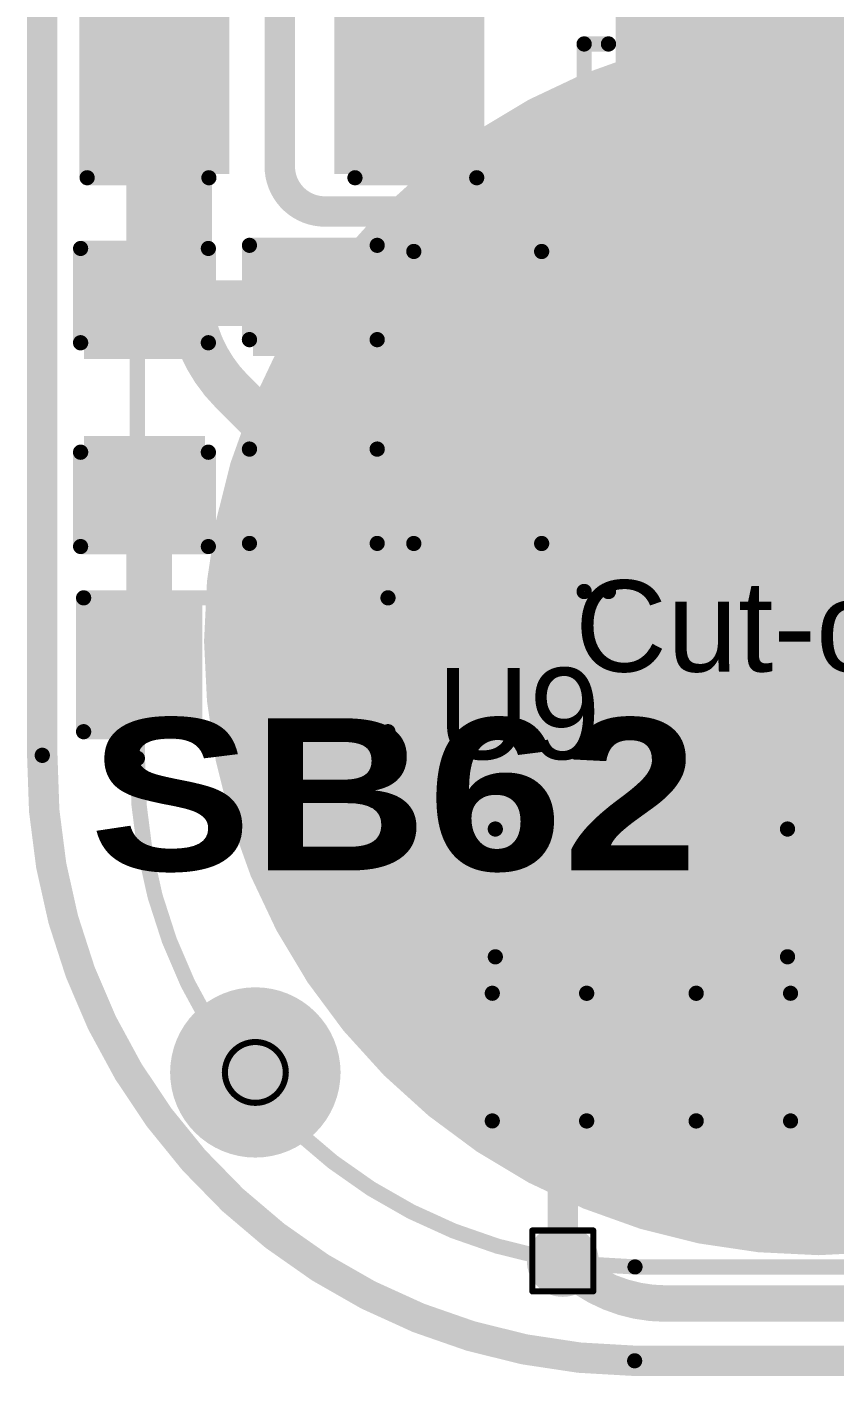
# Model space of a CAD drawing. Header units: inches. Extents: x 3 to 457, y -41 to 239.
# Drawn here: x 54.06 to 60.8, y -2.87 to 8.4 of the extents above; entities that cross this region are included whole.
import ezdxf

# ---------------------------------------------------------------- set-up
doc = ezdxf.new("R2010")
doc.units = ezdxf.units.IN
for name, color, linetype in [('Board Outline', 216, 'Continuous'), ('Bottom Layer', 5, 'Continuous'), ('Bottom Overlay', 54, 'Continuous'), ('Bottom Paste', 16, 'Continuous'), ('Bottom Solder', 6, 'Continuous'), ('Drill Drawing', 1, 'Continuous'), ('Fabrication', 76, 'Continuous'), ('Pad Holes', 156, 'Continuous'), ('Top Layer', 1, 'Continuous'), ('Top Overlay', 2, 'Continuous'), ('Top Paste', 8, 'Continuous'), ('Top Solder', 216, 'Continuous'), ('Via Holes', 16, 'Continuous')]:
    doc.layers.add(name, color=color, linetype=linetype)
doc.styles.add('Arial', font='', dxfattribs={"height": 0.2})
doc.styles.add('Arial Black_Bold', font='', dxfattribs={"height": 0.2})
doc.styles.get('Arial').set_extended_font_data('Arial')
doc.styles.get('Arial Black_Bold').set_extended_font_data('Arial Black', bold=True)

# ---------------------------------------------------------------- blocks, each defined once
blk = doc.blocks.new('SEMG_PAD_B_78')
at = {"layer": 'Bottom Layer'}
h = blk.add_hatch(color=5, dxfattribs=at)
edge = h.paths.add_edge_path()
edge.add_arc((0, 9.987), 5, 0, 360)
at = {"layer": 'Bottom Paste'}
h = blk.add_hatch(color=16, dxfattribs=at)
edge = h.paths.add_edge_path()
edge.add_arc((0, 9.987), 5, 0, 360)
at = {"layer": 'Bottom Solder'}
h = blk.add_hatch(color=6, dxfattribs=at)
edge = h.paths.add_edge_path()
edge.add_arc((0, 9.987), 5.102, 0, 360)
at = {"layer": 'Bottom Overlay', "const_width": 0.127}
for points in [[(1.531, 15.213), (-1.531, 15.213)], [(5.683, 10.966), (5.683, -10.966)]]:
    blk.add_lwpolyline(points, dxfattribs=at)
at = {"layer": 'Bottom Overlay', "const_width": 0.0635}
for points in [[(1.499, 15.213, 1), (1.562, 15.213, 1)], [(1.499, 15.213, 1), (1.562, 15.213, 1)], [(5.652, 10.966, 1), (5.715, 10.966, 1)], [(5.652, 10.966, 1), (5.715, 10.966, 1)]]:
    blk.add_lwpolyline(points, format="xyb", close=True, dxfattribs=at)
at = {"layer": 'Bottom Overlay', "const_width": 0.127}
blk.add_lwpolyline([(1.531, 15.213, -0.414214), (5.683, 10.966)], format="xyb", dxfattribs=at)
blk = doc.blocks.new('TSSOP_14_107')
at = {"layer": 'Top Layer'}
for points in [[(-3.65, 2.175), (-2.15, 2.175), (-2.15, 1.725), (-3.65, 1.725)], [(2.15, 2.175), (3.65, 2.175), (3.65, 1.725), (2.15, 1.725)], [(-3.65, 1.525), (-2.15, 1.525), (-2.15, 1.075), (-3.65, 1.075)], [(2.15, 1.525), (3.65, 1.525), (3.65, 1.075), (2.15, 1.075)], [(-3.65, 0.875), (-2.15, 0.875), (-2.15, 0.425), (-3.65, 0.425)], [(2.15, 0.875), (3.65, 0.875), (3.65, 0.425), (2.15, 0.425)], [(-3.65, 0.225), (-2.15, 0.225), (-2.15, -0.225), (-3.65, -0.225)], [(2.15, 0.225), (3.65, 0.225), (3.65, -0.225), (2.15, -0.225)], [(-3.65, -0.425), (-2.15, -0.425), (-2.15, -0.875), (-3.65, -0.875)], [(2.15, -0.425), (3.65, -0.425), (3.65, -0.875), (2.15, -0.875)], [(-3.65, -1.075), (-2.15, -1.075), (-2.15, -1.525), (-3.65, -1.525)], [(2.15, -1.075), (3.65, -1.075), (3.65, -1.525), (2.15, -1.525)], [(-3.65, -1.725), (-2.15, -1.725), (-2.15, -2.175), (-3.65, -2.175)], [(2.15, -1.725), (3.65, -1.725), (3.65, -2.175), (2.15, -2.175)]]:
    blk.add_hatch(color=1, dxfattribs=at).paths.add_polyline_path(points)
at = {"layer": 'Top Overlay'}
blk.add_hatch(color=2, dxfattribs=at).paths.add_polyline_path([(-2.005, 1.727), (-1.726, 1.727), (-1.726, 2.184), (-2.005, 2.184)])
at = {"layer": 'Top Paste'}
for points in [[(-3.65, 2.175), (-2.15, 2.175), (-2.15, 1.725), (-3.65, 1.725)], [(2.15, 2.175), (3.65, 2.175), (3.65, 1.725), (2.15, 1.725)], [(-3.65, 1.525), (-2.15, 1.525), (-2.15, 1.075), (-3.65, 1.075)], [(2.15, 1.525), (3.65, 1.525), (3.65, 1.075), (2.15, 1.075)], [(-3.65, 0.875), (-2.15, 0.875), (-2.15, 0.425), (-3.65, 0.425)], [(2.15, 0.875), (3.65, 0.875), (3.65, 0.425), (2.15, 0.425)], [(-3.65, 0.225), (-2.15, 0.225), (-2.15, -0.225), (-3.65, -0.225)], [(2.15, 0.225), (3.65, 0.225), (3.65, -0.225), (2.15, -0.225)], [(-3.65, -0.425), (-2.15, -0.425), (-2.15, -0.875), (-3.65, -0.875)], [(2.15, -0.425), (3.65, -0.425), (3.65, -0.875), (2.15, -0.875)], [(-3.65, -1.075), (-2.15, -1.075), (-2.15, -1.525), (-3.65, -1.525)], [(2.15, -1.075), (3.65, -1.075), (3.65, -1.525), (2.15, -1.525)], [(-3.65, -1.725), (-2.15, -1.725), (-2.15, -2.175), (-3.65, -2.175)], [(2.15, -1.725), (3.65, -1.725), (3.65, -2.175), (2.15, -2.175)]]:
    blk.add_hatch(color=8, dxfattribs=at).paths.add_polyline_path(points)
at = {"layer": 'Top Solder'}
for points in [[(-3.752, 2.277), (-2.048, 2.277), (-2.048, 1.623), (-3.752, 1.623)], [(2.048, 2.277), (3.752, 2.277), (3.752, 1.623), (2.048, 1.623)], [(-3.752, 1.627), (-2.048, 1.627), (-2.048, 0.973), (-3.752, 0.973)], [(2.048, 1.627), (3.752, 1.627), (3.752, 0.973), (2.048, 0.973)], [(-3.752, 0.977), (-2.048, 0.977), (-2.048, 0.323), (-3.752, 0.323)], [(2.048, 0.977), (3.752, 0.977), (3.752, 0.323), (2.048, 0.323)], [(-3.752, 0.327), (-2.048, 0.327), (-2.048, -0.327), (-3.752, -0.327)], [(2.048, 0.327), (3.752, 0.327), (3.752, -0.327), (2.048, -0.327)], [(-3.752, -0.323), (-2.048, -0.323), (-2.048, -0.977), (-3.752, -0.977)], [(2.048, -0.323), (3.752, -0.323), (3.752, -0.977), (2.048, -0.977)], [(-3.752, -0.973), (-2.048, -0.973), (-2.048, -1.627), (-3.752, -1.627)], [(2.048, -0.973), (3.752, -0.973), (3.752, -1.627), (2.048, -1.627)], [(-3.752, -1.623), (-2.048, -1.623), (-2.048, -2.277), (-3.752, -2.277)], [(2.048, -1.623), (3.752, -1.623), (3.752, -2.277), (2.048, -2.277)]]:
    blk.add_hatch(color=216, dxfattribs=at).paths.add_polyline_path(points)
at = {"layer": 'Top Overlay'}
for points, const_width in [([(-2.284, 2.337), (-2.284, 2.54)], 0.127), ([(2.288, 2.54), (-2.284, 2.54)], 0.127), ([(2.288, 2.337), (2.288, 2.54)], 0.127), ([(-4.011, 1.829), (-4.011, 2.083)], 0.2), ([(-3.884, 1.956), (-4.011, 2.083)], 0.2), ([(-4.011, 1.829), (-3.884, 1.956)], 0.2), ([(-2.284, -2.54), (-2.284, -2.337)], 0.127), ([(2.288, -2.54), (2.288, -2.337)], 0.127), ([(2.288, -2.54), (-2.284, -2.54)], 0.127)]:
    blk.add_lwpolyline(points, dxfattribs=dict(at, const_width=const_width))
for points, const_width in [([(-2.316, 2.54, 1), (-2.252, 2.54, 1)], 0.0635), ([(-2.316, 2.54, 1), (-2.252, 2.54, 1)], 0.0635), ([(2.256, 2.54, 1), (2.32, 2.54, 1)], 0.0635), ([(2.256, 2.54, 1), (2.32, 2.54, 1)], 0.0635), ([(-2.316, 2.337, 1), (-2.252, 2.337, 1)], 0.0635), ([(2.256, 2.337, 1), (2.32, 2.337, 1)], 0.0635), ([(-4.061, 2.083, 1), (-3.961, 2.083, 1)], 0.1), ([(-4.061, 2.083, 1), (-3.961, 2.083, 1)], 0.1), ([(-3.934, 1.956, 1), (-3.834, 1.956, 1)], 0.1), ([(-3.934, 1.956, 1), (-3.834, 1.956, 1)], 0.1), ([(-4.061, 1.829, 1), (-3.961, 1.829, 1)], 0.1), ([(-4.061, 1.829, 1), (-3.961, 1.829, 1)], 0.1), ([(-2.316, -2.337, 1), (-2.252, -2.337, 1)], 0.0635), ([(2.256, -2.337, 1), (2.32, -2.337, 1)], 0.0635), ([(-2.316, -2.54, 1), (-2.252, -2.54, 1)], 0.0635), ([(-2.316, -2.54, 1), (-2.252, -2.54, 1)], 0.0635), ([(2.256, -2.54, 1), (2.32, -2.54, 1)], 0.0635), ([(2.256, -2.54, 1), (2.32, -2.54, 1)], 0.0635)]:
    blk.add_lwpolyline(points, format="xyb", close=True, dxfattribs=dict(at, const_width=const_width))
blk = doc.blocks.new('S______B______123')
at = {"layer": 'Top Layer'}
for points in [[(-1.143, -0.4445), (-1.143, 0.4445), (-0.381, 0.4445), (-0.381, -0.4445)], [(0.381, -0.4445), (0.381, 0.4445), (1.143, 0.4445), (1.143, -0.4445)]]:
    blk.add_hatch(color=1, dxfattribs=at).paths.add_polyline_path(points)
at = {"layer": 'Top Paste'}
for points in [[(-1.143, -0.4445), (-1.143, 0.4445), (-0.381, 0.4445), (-0.381, -0.4445)], [(0.381, -0.4445), (0.381, 0.4445), (1.143, 0.4445), (1.143, -0.4445)]]:
    blk.add_hatch(color=8, dxfattribs=at).paths.add_polyline_path(points)
at = {"layer": 'Top Solder'}
for points in [[(-1.2446, -0.5461), (-1.2446, 0.5461), (-0.2794, 0.5461), (-0.2794, -0.5461)], [(0.2794, -0.5461), (0.2794, 0.5461), (1.2446, 0.5461), (1.2446, -0.5461)]]:
    blk.add_hatch(color=216, dxfattribs=at).paths.add_polyline_path(points)
at = {"layer": 'Top Overlay', "const_width": 0.127}
for points in [[(-1.27, -0.5588), (-1.27, 0.5588)], [(-1.27, 0.5588), (1.27, 0.5588)], [(1.27, -0.5588), (1.27, 0.5588)], [(-1.27, -0.5588), (1.27, -0.5588)]]:
    blk.add_lwpolyline(points, dxfattribs=at)
at = {"layer": 'Top Overlay', "const_width": 0.0635}
for points in [[(-1.30175, 0.5588, 1), (-1.23825, 0.5588, 1)], [(-1.30175, 0.5588, 1), (-1.23825, 0.5588, 1)], [(1.23825, 0.5588, 1), (1.30175, 0.5588, 1)], [(1.23825, 0.5588, 1), (1.30175, 0.5588, 1)], [(-1.30175, -0.5588, 1), (-1.23825, -0.5588, 1)], [(-1.30175, -0.5588, 1), (-1.23825, -0.5588, 1)], [(1.23825, -0.5588, 1), (1.30175, -0.5588, 1)], [(1.23825, -0.5588, 1), (1.30175, -0.5588, 1)]]:
    blk.add_lwpolyline(points, format="xyb", close=True, dxfattribs=at)
blk = doc.blocks.new('R___0603_165')
at = {"layer": 'Top Layer'}
for points in [[(-0.381, 0.4445), (-0.381, -0.4445), (-1.143, -0.4445), (-1.143, 0.4445)], [(1.143, 0.4445), (1.143, -0.4445), (0.381, -0.4445), (0.381, 0.4445)]]:
    blk.add_hatch(color=1, dxfattribs=at).paths.add_polyline_path(points)
at = {"layer": 'Top Paste'}
for points in [[(-0.381, 0.4445), (-0.381, -0.4445), (-1.143, -0.4445), (-1.143, 0.4445)], [(1.143, 0.4445), (1.143, -0.4445), (0.381, -0.4445), (0.381, 0.4445)]]:
    blk.add_hatch(color=8, dxfattribs=at).paths.add_polyline_path(points)
at = {"layer": 'Top Solder'}
for points in [[(-0.2794, 0.5461), (-0.2794, -0.5461), (-1.2446, -0.5461), (-1.2446, 0.5461)], [(1.2446, 0.5461), (1.2446, -0.5461), (0.2794, -0.5461), (0.2794, 0.5461)]]:
    blk.add_hatch(color=216, dxfattribs=at).paths.add_polyline_path(points)
at = {"layer": 'Top Overlay', "const_width": 0.127}
for points in [[(1.2192, 0.5334), (-1.2192, 0.5334)], [(-1.2192, 0.5334), (-1.2192, -0.5334)], [(1.2192, 0.5334), (1.2192, -0.5334)], [(1.2192, -0.5334), (-1.2192, -0.5334)]]:
    blk.add_lwpolyline(points, dxfattribs=at)
at = {"layer": 'Top Overlay', "const_width": 0.0635}
for points in [[(-1.25095, 0.5334, 1), (-1.18745, 0.5334, 1)], [(-1.25095, 0.5334, 1), (-1.18745, 0.5334, 1)], [(1.18745, 0.5334, 1), (1.25095, 0.5334, 1)], [(1.18745, 0.5334, 1), (1.25095, 0.5334, 1)], [(-1.25095, -0.5334, 1), (-1.18745, -0.5334, 1)], [(-1.25095, -0.5334, 1), (-1.18745, -0.5334, 1)], [(1.18745, -0.5334, 1), (1.25095, -0.5334, 1)], [(1.18745, -0.5334, 1), (1.25095, -0.5334, 1)]]:
    blk.add_lwpolyline(points, format="xyb", close=True, dxfattribs=at)
blk = doc.blocks.new('R___0603_166')
at = {"layer": 'Top Layer'}
for points in [[(-0.381, 0.4445), (-0.381, -0.4445), (-1.143, -0.4445), (-1.143, 0.4445)], [(1.143, 0.4445), (1.143, -0.4445), (0.381, -0.4445), (0.381, 0.4445)]]:
    blk.add_hatch(color=1, dxfattribs=at).paths.add_polyline_path(points)
at = {"layer": 'Top Paste'}
for points in [[(-0.381, 0.4445), (-0.381, -0.4445), (-1.143, -0.4445), (-1.143, 0.4445)], [(1.143, 0.4445), (1.143, -0.4445), (0.381, -0.4445), (0.381, 0.4445)]]:
    blk.add_hatch(color=8, dxfattribs=at).paths.add_polyline_path(points)
at = {"layer": 'Top Solder'}
for points in [[(-0.2794, 0.5461), (-0.2794, -0.5461), (-1.2446, -0.5461), (-1.2446, 0.5461)], [(1.2446, 0.5461), (1.2446, -0.5461), (0.2794, -0.5461), (0.2794, 0.5461)]]:
    blk.add_hatch(color=216, dxfattribs=at).paths.add_polyline_path(points)
at = {"layer": 'Top Overlay', "const_width": 0.127}
for points in [[(1.2192, 0.5334), (-1.2192, 0.5334)], [(-1.2192, -0.5334), (-1.2192, 0.5334)], [(1.2192, -0.5334), (1.2192, 0.5334)], [(1.2192, -0.5334), (-1.2192, -0.5334)]]:
    blk.add_lwpolyline(points, dxfattribs=at)
at = {"layer": 'Top Overlay', "const_width": 0.0635}
for points in [[(-1.25095, 0.5334, 1), (-1.18745, 0.5334, 1)], [(-1.25095, 0.5334, 1), (-1.18745, 0.5334, 1)], [(1.18745, 0.5334, 1), (1.25095, 0.5334, 1)], [(1.18745, 0.5334, 1), (1.25095, 0.5334, 1)], [(-1.25095, -0.5334, 1), (-1.18745, -0.5334, 1)], [(-1.25095, -0.5334, 1), (-1.18745, -0.5334, 1)], [(1.18745, -0.5334, 1), (1.25095, -0.5334, 1)], [(1.18745, -0.5334, 1), (1.25095, -0.5334, 1)]]:
    blk.add_lwpolyline(points, format="xyb", close=True, dxfattribs=at)
blk = doc.blocks.new('C___0805_259')
at = {"layer": 'Top Layer'}
for points in [[(-1.524, 0.762), (-0.508, 0.762), (-0.508, -0.762), (-1.524, -0.762)], [(0.508, 0.762), (1.524, 0.762), (1.524, -0.762), (0.508, -0.762)]]:
    blk.add_hatch(color=1, dxfattribs=at).paths.add_polyline_path(points)
at = {"layer": 'Top Paste'}
for points in [[(-1.524, 0.762), (-0.508, 0.762), (-0.508, -0.762), (-1.524, -0.762)], [(0.508, 0.762), (1.524, 0.762), (1.524, -0.762), (0.508, -0.762)]]:
    blk.add_hatch(color=8, dxfattribs=at).paths.add_polyline_path(points)
at = {"layer": 'Top Solder'}
for points in [[(-1.594, 0.832), (-0.438, 0.832), (-0.438, -0.832), (-1.594, -0.832)], [(0.438, 0.832), (1.594, 0.832), (1.594, -0.832), (0.438, -0.832)]]:
    blk.add_hatch(color=216, dxfattribs=at).paths.add_polyline_path(points)
at = {"layer": 'Top Overlay', "const_width": 0.127}
for points in [[(-1.626, 0.864), (-1.626, -0.864)], [(-0.61, 0.864), (-1.626, 0.864)], [(1.626, 0.864), (0.61, 0.864)], [(1.626, 0.864), (1.626, -0.864)], [(-0.61, -0.864), (-1.626, -0.864)], [(1.626, -0.864), (0.61, -0.864)]]:
    blk.add_lwpolyline(points, dxfattribs=at)
at = {"layer": 'Top Overlay', "const_width": 0.0635}
for points in [[(-1.657, 0.864, 1), (-1.594, 0.864, 1)], [(-1.657, 0.864, 1), (-1.594, 0.864, 1)], [(-0.641, 0.864, 1), (-0.578, 0.864, 1)], [(0.578, 0.864, 1), (0.641, 0.864, 1)], [(1.594, 0.864, 1), (1.657, 0.864, 1)], [(1.594, 0.864, 1), (1.657, 0.864, 1)], [(-1.657, -0.864, 1), (-1.594, -0.864, 1)], [(-1.657, -0.864, 1), (-1.594, -0.864, 1)], [(-0.641, -0.864, 1), (-0.578, -0.864, 1)], [(0.578, -0.864, 1), (0.641, -0.864, 1)], [(1.594, -0.864, 1), (1.657, -0.864, 1)], [(1.594, -0.864, 1), (1.657, -0.864, 1)]]:
    blk.add_lwpolyline(points, format="xyb", close=True, dxfattribs=at)
blk = doc.blocks.new('C___0603_260')
at = {"layer": 'Top Layer'}
for points in [[(-0.381, 0.445), (-0.381, -0.445), (-1.143, -0.445), (-1.143, 0.445)], [(1.143, 0.445), (1.143, -0.445), (0.381, -0.445), (0.381, 0.445)]]:
    blk.add_hatch(color=1, dxfattribs=at).paths.add_polyline_path(points)
at = {"layer": 'Top Paste'}
for points in [[(-0.381, 0.445), (-0.381, -0.445), (-1.143, -0.445), (-1.143, 0.445)], [(1.143, 0.445), (1.143, -0.445), (0.381, -0.445), (0.381, 0.445)]]:
    blk.add_hatch(color=8, dxfattribs=at).paths.add_polyline_path(points)
at = {"layer": 'Top Solder'}
for points in [[(-0.321, 0.504), (-0.321, -0.504), (-1.203, -0.504), (-1.203, 0.504)], [(1.203, 0.504), (1.203, -0.504), (0.321, -0.504), (0.321, 0.504)]]:
    blk.add_hatch(color=216, dxfattribs=at).paths.add_polyline_path(points)
at = {"layer": 'Top Overlay', "const_width": 0.127}
for points in [[(-1.245, 0.533), (-0.457, 0.533)], [(-1.245, -0.533), (-1.245, 0.533)], [(0.457, 0.533), (1.245, 0.533)], [(1.245, -0.533), (1.245, 0.533)], [(-1.245, -0.533), (-0.457, -0.533)], [(0.457, -0.533), (1.245, -0.533)]]:
    blk.add_lwpolyline(points, dxfattribs=at)
at = {"layer": 'Top Overlay', "const_width": 0.0635}
for points in [[(-1.276, 0.533, 1), (-1.213, 0.533, 1)], [(-1.276, 0.533, 1), (-1.213, 0.533, 1)], [(-0.489, 0.533, 1), (-0.425, 0.533, 1)], [(0.425, 0.533, 1), (0.489, 0.533, 1)], [(1.213, 0.533, 1), (1.276, 0.533, 1)], [(1.213, 0.533, 1), (1.276, 0.533, 1)], [(-1.276, -0.533, 1), (-1.213, -0.533, 1)], [(-1.276, -0.533, 1), (-1.213, -0.533, 1)], [(-0.489, -0.533, 1), (-0.425, -0.533, 1)], [(0.425, -0.533, 1), (0.489, -0.533, 1)], [(1.213, -0.533, 1), (1.276, -0.533, 1)], [(1.213, -0.533, 1), (1.276, -0.533, 1)]]:
    blk.add_lwpolyline(points, format="xyb", close=True, dxfattribs=at)
blk = doc.blocks.new('C___0603_261')
at = {"layer": 'Top Layer'}
for points in [[(-0.381, 0.445), (-0.381, -0.445), (-1.143, -0.445), (-1.143, 0.445)], [(1.143, 0.445), (1.143, -0.445), (0.381, -0.445), (0.381, 0.445)]]:
    blk.add_hatch(color=1, dxfattribs=at).paths.add_polyline_path(points)
at = {"layer": 'Top Paste'}
for points in [[(-0.381, 0.445), (-0.381, -0.445), (-1.143, -0.445), (-1.143, 0.445)], [(1.143, 0.445), (1.143, -0.445), (0.381, -0.445), (0.381, 0.445)]]:
    blk.add_hatch(color=8, dxfattribs=at).paths.add_polyline_path(points)
at = {"layer": 'Top Solder'}
for points in [[(-0.321, 0.504), (-0.321, -0.504), (-1.203, -0.504), (-1.203, 0.504)], [(1.203, 0.504), (1.203, -0.504), (0.321, -0.504), (0.321, 0.504)]]:
    blk.add_hatch(color=216, dxfattribs=at).paths.add_polyline_path(points)
at = {"layer": 'Top Overlay', "const_width": 0.127}
for points in [[(-0.457, 0.533), (-1.245, 0.533)], [(-1.245, -0.533), (-1.245, 0.533)], [(1.245, 0.533), (0.457, 0.533)], [(1.245, -0.533), (1.245, 0.533)], [(-0.457, -0.533), (-1.245, -0.533)], [(1.245, -0.533), (0.457, -0.533)]]:
    blk.add_lwpolyline(points, dxfattribs=at)
at = {"layer": 'Top Overlay', "const_width": 0.0635}
for points in [[(-1.276, 0.533, 1), (-1.213, 0.533, 1)], [(-1.276, 0.533, 1), (-1.213, 0.533, 1)], [(-0.489, 0.533, 1), (-0.425, 0.533, 1)], [(0.425, 0.533, 1), (0.489, 0.533, 1)], [(1.213, 0.533, 1), (1.276, 0.533, 1)], [(1.213, 0.533, 1), (1.276, 0.533, 1)], [(-1.276, -0.533, 1), (-1.213, -0.533, 1)], [(-1.276, -0.533, 1), (-1.213, -0.533, 1)], [(-0.489, -0.533, 1), (-0.425, -0.533, 1)], [(0.425, -0.533, 1), (0.489, -0.533, 1)], [(1.213, -0.533, 1), (1.276, -0.533, 1)], [(1.213, -0.533, 1), (1.276, -0.533, 1)]]:
    blk.add_lwpolyline(points, format="xyb", close=True, dxfattribs=at)
blk = doc.blocks.new('C___0603_262')
at = {"layer": 'Top Layer'}
for points in [[(-0.381, 0.445), (-0.381, -0.445), (-1.143, -0.445), (-1.143, 0.445)], [(1.143, 0.445), (1.143, -0.445), (0.381, -0.445), (0.381, 0.445)]]:
    blk.add_hatch(color=1, dxfattribs=at).paths.add_polyline_path(points)
at = {"layer": 'Top Paste'}
for points in [[(-0.381, 0.445), (-0.381, -0.445), (-1.143, -0.445), (-1.143, 0.445)], [(1.143, 0.445), (1.143, -0.445), (0.381, -0.445), (0.381, 0.445)]]:
    blk.add_hatch(color=8, dxfattribs=at).paths.add_polyline_path(points)
at = {"layer": 'Top Solder'}
for points in [[(-0.321, 0.504), (-0.321, -0.504), (-1.203, -0.504), (-1.203, 0.504)], [(1.203, 0.504), (1.203, -0.504), (0.321, -0.504), (0.321, 0.504)]]:
    blk.add_hatch(color=216, dxfattribs=at).paths.add_polyline_path(points)
at = {"layer": 'Top Overlay', "const_width": 0.127}
for points in [[(-0.457, 0.533), (-1.245, 0.533)], [(-1.245, -0.533), (-1.245, 0.533)], [(1.245, 0.533), (0.457, 0.533)], [(1.245, -0.533), (1.245, 0.533)], [(-0.457, -0.533), (-1.245, -0.533)], [(1.245, -0.533), (0.457, -0.533)]]:
    blk.add_lwpolyline(points, dxfattribs=at)
at = {"layer": 'Top Overlay', "const_width": 0.0635}
for points in [[(-1.276, 0.533, 1), (-1.213, 0.533, 1)], [(-1.276, 0.533, 1), (-1.213, 0.533, 1)], [(-0.489, 0.533, 1), (-0.425, 0.533, 1)], [(0.425, 0.533, 1), (0.489, 0.533, 1)], [(1.213, 0.533, 1), (1.276, 0.533, 1)], [(1.213, 0.533, 1), (1.276, 0.533, 1)], [(-1.276, -0.533, 1), (-1.213, -0.533, 1)], [(-1.276, -0.533, 1), (-1.213, -0.533, 1)], [(-0.489, -0.533, 1), (-0.425, -0.533, 1)], [(0.425, -0.533, 1), (0.489, -0.533, 1)], [(1.213, -0.533, 1), (1.276, -0.533, 1)], [(1.213, -0.533, 1), (1.276, -0.533, 1)]]:
    blk.add_lwpolyline(points, format="xyb", close=True, dxfattribs=at)

msp = doc.modelspace()

# ---------------------------------------------------------------- hatches: boundary and pattern name
at = {"layer": 'Bottom Layer'}
h = msp.add_hatch(color=5, dxfattribs=at)
edge = h.paths.add_edge_path()
edge.add_arc((58.532, -1.905), 0.3, 0, 360)
at = {"layer": 'Bottom Solder'}
h = msp.add_hatch(color=6, dxfattribs=at)
edge = h.paths.add_edge_path()
edge.add_arc((55.966, -0.331), 0.102, 0, 360)
at = {"layer": 'Pad Holes'}
h = msp.add_hatch(color=7, dxfattribs=at)
edge = h.paths.add_edge_path()
edge.add_arc((55.966, -0.331), 0.5, 0, 360)
at = {"layer": 'Top Layer'}
h = msp.add_hatch(color=1, dxfattribs=at)
edge = h.paths.add_edge_path()
edge.add_arc((58.532, -1.905), 0.3, 0, 360)
at = {"layer": 'Top Solder'}
h = msp.add_hatch(color=216, dxfattribs=at)
edge = h.paths.add_edge_path()
edge.add_arc((55.966, -0.331), 0.102, 0, 360)
at = {"layer": 'Via Holes'}
h = msp.add_hatch(color=7, dxfattribs=at)
edge = h.paths.add_edge_path()
edge.add_arc((58.532, -1.905), 0.15, 0, 360)

# ---------------------------------------------------------------- linework, layer by layer
at = {"layer": 'Board Outline', "const_width": 0.127}
for points in [[(54.188, 2.317), (54.188, 24.173)], [(59.131, -2.739), (62.211, -2.739)]]:
    msp.add_lwpolyline(points, dxfattribs=at)
at = {"layer": 'Board Outline', "const_width": 0.0635}
for points in [[(54.156, 2.317, 1), (54.22, 2.317, 1)], [(54.156, 2.317, 1), (54.22, 2.317, 1)], [(59.1, -2.739, 1), (59.163, -2.739, 1)], [(59.1, -2.739, 1), (59.163, -2.739, 1)]]:
    msp.add_lwpolyline(points, format="xyb", close=True, dxfattribs=at)
at = {"layer": 'Board Outline', "const_width": 0.127}
msp.add_lwpolyline([(59.131, -2.739, -0.414214), (54.188, 2.317)], format="xyb", dxfattribs=at)
at = {"layer": 'Bottom Layer'}
for points, const_width in [([(55.415, 6.188), (55.415, 9.398)], 0.381), ([(55.771, 5.355), (57.657, 3.47)], 0.381), ([(59.391, -2.261), (62.411, -2.261)], 0.305)]:
    msp.add_lwpolyline(points, dxfattribs=dict(at, const_width=const_width))
for points, const_width in [([(55.32, 6.188, 1), (55.51, 6.188, 1)], 0.191), ([(55.32, 6.188, 1), (55.51, 6.188, 1)], 0.191), ([(55.676, 5.355, 1), (55.866, 5.355, 1)], 0.191), ([(55.676, 5.355, 1), (55.866, 5.355, 1)], 0.191), ([(57.561, 3.47, 1), (57.752, 3.47, 1)], 0.191), ([(58.456, -1.905, 1), (58.608, -1.905, 1)], 0.152), ([(59.314, -2.261, 1), (59.467, -2.261, 1)], 0.152), ([(59.314, -2.261, 1), (59.467, -2.261, 1)], 0.152)]:
    msp.add_lwpolyline(points, format="xyb", close=True, dxfattribs=dict(at, const_width=const_width))
for points, const_width in [([(55.771, 5.355, -0.19303), (55.415, 6.188)], 0.381), ([(59.391, -2.261, -0.198912), (58.532, -1.905)], 0.305)]:
    msp.add_lwpolyline(points, format="xyb", dxfattribs=dict(at, const_width=const_width))
at = {"layer": 'Drill Drawing'}
for points, const_width in [([(56.22, -0.331, 1), (55.712, -0.331, 1)], 0.0508), ([(55.699, -0.331, 1), (55.725, -0.331, 1)], 0.0254), ([(56.207, -0.331, 1), (56.233, -0.331, 1)], 0.0254), ([(58.265, -1.651, 1), (58.291, -1.651, 1)], 0.0254), ([(58.265, -1.651, 1), (58.291, -1.651, 1)], 0.0254), ([(58.773, -1.651, 1), (58.799, -1.651, 1)], 0.0254), ([(58.773, -1.651, 1), (58.799, -1.651, 1)], 0.0254), ([(58.265, -2.159, 1), (58.291, -2.159, 1)], 0.0254), ([(58.265, -2.159, 1), (58.291, -2.159, 1)], 0.0254), ([(58.773, -2.159, 1), (58.799, -2.159, 1)], 0.0254), ([(58.773, -2.159, 1), (58.799, -2.159, 1)], 0.0254)]:
    msp.add_lwpolyline(points, format="xyb", close=True, dxfattribs=dict(at, const_width=const_width))
at = {"layer": 'Drill Drawing', "const_width": 0.0508}
for points in [[(58.278, -1.651), (58.786, -1.651)], [(58.278, -2.159), (58.278, -1.651)], [(58.786, -2.159), (58.786, -1.651)], [(58.278, -2.159), (58.786, -2.159)]]:
    msp.add_lwpolyline(points, dxfattribs=at)
at = {"layer": 'Fabrication', "const_width": 0.254}
for points in [[(54.188, 2.317), (54.188, 24.173)], [(59.131, -2.739), (62.211, -2.739)]]:
    msp.add_lwpolyline(points, dxfattribs=at)
at = {"layer": 'Fabrication'}
for points, const_width in [([(65.665, 3.27, 1), (55.665, 3.27, 1)], 0.254), ([(55.601, 3.27, 1), (55.728, 3.27, 1)], 0.127), ([(54.124, 2.317, 1), (54.251, 2.317, 1)], 0.127), ([(54.124, 2.317, 1), (54.251, 2.317, 1)], 0.127), ([(56.55, -0.331, 1), (55.382, -0.331, 1)], 0.254), ([(55.318, -0.331, 1), (55.445, -0.331, 1)], 0.127), ([(56.487, -0.331, 1), (56.614, -0.331, 1)], 0.127), ([(59.068, -2.739, 1), (59.195, -2.739, 1)], 0.127), ([(59.068, -2.739, 1), (59.195, -2.739, 1)], 0.127)]:
    msp.add_lwpolyline(points, format="xyb", close=True, dxfattribs=dict(at, const_width=const_width))
at = {"layer": 'Fabrication', "const_width": 0.254}
msp.add_lwpolyline([(59.131, -2.739, -0.414214), (54.188, 2.317)], format="xyb", dxfattribs=at)
at = {"layer": 'Top Layer'}
for points, const_width in [([(56.17, 7.235), (56.17, 10.77)], 0.254), ([(57.138, 8.07), (57.138, 9.58)], 0.381), ([(57.138, 8.07), (57.204, 8.004)], 0.381), ([(55.079, 6.093), (55.079, 7.657)], 0.381), ([(56.547, 6.858), (61.501, 6.858)], 0.254), ([(55.079, 6.093), (56.45, 6.093)], 0.381), ([(56.45, 6.093), (57.796, 6.093)], 0.381), ([(57.822, 6.067), (59.241, 6.067)], 0.254), ([(59.95, 3.073), (59.95, 5.358)], 0.254), ([(55.079, 3.111), (55.079, 4.569)], 0.381), ([(56.45, 4.569), (56.565, 4.454)], 0.381), ([(56.45, 4.569), (57.796, 4.569)], 0.381), ([(56.565, 3.073), (56.565, 4.454)], 0.381), ([(60.6, 3.073), (60.6, 4.541)], 0.254), ([(56.565, 3.073), (59.3, 3.073)], 0.254), ([(59.95, 1.168), (59.95, 3.073)], 0.254), ([(58.426, 1.168), (58.571, 1.313)], 0.254), ([(58.426, 1.168), (58.519, 1.075)], 0.254), ([(59.95, -0.076), (59.95, 1.168)], 0.254), ([(58.519, 0.017), (58.519, 1.075)], 0.254), ([(58.426, -0.076), (58.519, 0.017)], 0.254), ([(58.426, -0.076), (58.532, -0.182)], 0.254), ([(58.532, -1.905), (58.532, -0.182)], 0.254)]:
    msp.add_lwpolyline(points, dxfattribs=dict(at, const_width=const_width))
for points, const_width in [([(57.043, 8.07, 1), (57.234, 8.07, 1)], 0.191), ([(57.043, 8.07, 1), (57.234, 8.07, 1)], 0.191), ([(57.109, 8.004, 1), (57.299, 8.004, 1)], 0.191), ([(54.983, 7.657, 1), (55.174, 7.657, 1)], 0.191), ([(56.106, 7.235, 1), (56.233, 7.235, 1)], 0.127), ([(56.106, 7.235, 1), (56.233, 7.235, 1)], 0.127), ([(56.484, 6.858, 1), (56.611, 6.858, 1)], 0.127), ([(56.484, 6.858, 1), (56.611, 6.858, 1)], 0.127), ([(54.983, 6.093, 1), (55.174, 6.093, 1)], 0.191), ([(54.983, 6.093, 1), (55.174, 6.093, 1)], 0.191), ([(56.355, 6.093, 1), (56.546, 6.093, 1)], 0.191), ([(56.355, 6.093, 1), (56.546, 6.093, 1)], 0.191), ([(57.701, 6.093, 1), (57.892, 6.093, 1)], 0.191), ([(57.701, 6.093, 1), (57.892, 6.093, 1)], 0.191), ([(57.727, 6.067, 1), (57.917, 6.067, 1)], 0.191), ([(57.758, 6.067, 1), (57.885, 6.067, 1)], 0.127), ([(59.177, 6.067, 1), (59.304, 6.067, 1)], 0.127), ([(59.177, 6.067, 1), (59.304, 6.067, 1)], 0.127), ([(59.886, 5.358, 1), (60.013, 5.358, 1)], 0.127), ([(59.886, 5.358, 1), (60.013, 5.358, 1)], 0.127), ([(54.983, 4.569, 1), (55.174, 4.569, 1)], 0.191), ([(56.355, 4.569, 1), (56.546, 4.569, 1)], 0.191), ([(56.355, 4.569, 1), (56.546, 4.569, 1)], 0.191), ([(57.701, 4.569, 1), (57.892, 4.569, 1)], 0.191), ([(57.701, 4.569, 1), (57.892, 4.569, 1)], 0.191), ([(57.727, 4.543, 1), (57.917, 4.543, 1)], 0.191), ([(56.47, 4.454, 1), (56.66, 4.454, 1)], 0.191), ([(56.47, 4.454, 1), (56.66, 4.454, 1)], 0.191), ([(60.536, 4.541, 1), (60.663, 4.541, 1)], 0.127), ([(60.536, 4.541, 1), (60.663, 4.541, 1)], 0.127), ([(54.983, 3.111, 1), (55.174, 3.111, 1)], 0.191), ([(54.983, 3.111, 1), (55.174, 3.111, 1)], 0.191), ([(54.946, 3.073, 1), (55.136, 3.073, 1)], 0.191), ([(56.47, 3.073, 1), (56.66, 3.073, 1)], 0.191), ([(56.501, 3.073, 1), (56.628, 3.073, 1)], 0.127), ([(59.236, 3.073, 1), (59.363, 3.073, 1)], 0.127), ([(59.236, 3.073, 1), (59.363, 3.073, 1)], 0.127), ([(59.886, 3.073, 1), (60.013, 3.073, 1)], 0.127), ([(59.886, 3.073, 1), (60.013, 3.073, 1)], 0.127), ([(60.536, 3.073, 1), (60.663, 3.073, 1)], 0.127), ([(59.214, 2.741, 1), (59.341, 2.741, 1)], 0.127), ([(59.214, 2.741, 1), (59.341, 2.741, 1)], 0.127), ([(58.808, 1.678, 1), (58.935, 1.678, 1)], 0.127), ([(58.808, 1.678, 1), (58.935, 1.678, 1)], 0.127), ([(58.507, 1.313, 1), (58.634, 1.313, 1)], 0.127), ([(58.507, 1.313, 1), (58.634, 1.313, 1)], 0.127), ([(58.362, 1.168, 1), (58.489, 1.168, 1)], 0.127), ([(58.362, 1.168, 1), (58.489, 1.168, 1)], 0.127), ([(59.886, 1.168, 1), (60.013, 1.168, 1)], 0.127), ([(59.886, 1.168, 1), (60.013, 1.168, 1)], 0.127), ([(58.456, 1.075, 1), (58.583, 1.075, 1)], 0.127), ([(58.456, 1.075, 1), (58.583, 1.075, 1)], 0.127), ([(58.456, 0.017, 1), (58.583, 0.017, 1)], 0.127), ([(58.456, 0.017, 1), (58.583, 0.017, 1)], 0.127), ([(58.362, -0.076, 1), (58.489, -0.076, 1)], 0.127), ([(58.362, -0.076, 1), (58.489, -0.076, 1)], 0.127), ([(59.886, -0.076, 1), (60.013, -0.076, 1)], 0.127), ([(58.469, -0.182, 1), (58.596, -0.182, 1)], 0.127), ([(58.469, -0.182, 1), (58.596, -0.182, 1)], 0.127), ([(58.469, -1.905, 1), (58.596, -1.905, 1)], 0.127)]:
    msp.add_lwpolyline(points, format="xyb", close=True, dxfattribs=dict(at, const_width=const_width))
for points, const_width in [([(56.547, 6.858, -0.414214), (56.17, 7.235)], 0.254), ([(57.796, 6.093, -0.414214), (57.822, 6.067)], 0.381), ([(59.241, 6.067, -0.414214), (59.95, 5.358)], 0.254), ([(60.6, 4.541, -0.414214), (60.99, 4.931)], 0.254), ([(57.796, 4.569, -0.414214), (57.822, 4.543)], 0.381), ([(55.079, 3.111, -0.414214), (55.041, 3.073)], 0.381), ([(59.3, 3.073, -0.033456), (59.278, 2.741)], 0.254), ([(59.278, 2.741, -0.115863), (58.872, 1.678)], 0.254), ([(58.872, 1.678, -0.047594), (58.571, 1.313)], 0.254)]:
    msp.add_lwpolyline(points, format="xyb", dxfattribs=dict(at, const_width=const_width))

# ---------------------------------------------------------------- block references
for name, p, rotation in [('SEMG_PAD_B_78', (60.665, 13.258), 180), ('TSSOP_14_107', (61.25, 5.973), 270), ('C___0805_259', (56.188, 8.004), 180), ('C___0603_262', (55.041, 5.305), 270), ('C___0603_261', (56.45, 5.331), 270), ('R___0603_166', (57.822, 5.305), 270), ('R___0603_165', (59.188, 1.168), 180)]:
    msp.add_blockref(name, p, dxfattribs=dict(rotation=rotation))
for name, p in [('S______B______123', (55.803, 3.073)), ('C___0603_260', (59.188, -0.203))]:
    msp.add_blockref(name, p)

# ---------------------------------------------------------------- texts
at = {"layer": 'Fabrication', "style": 'Arial'}
msp.add_text('Cut-out', height=0.762, dxfattribs=at).set_placement((58.633, 3.016))
at = {"layer": 'Top Overlay'}
for s, height, style, p in [('U9', 0.762, 'Arial', (57.484, 2.285)), ('SB62', 1.27, 'Arial Black_Bold', (54.582, 1.356))]:
    msp.add_text(s, height=height, dxfattribs=dict(at, style=style)).set_placement(p)

doc.saveas('drawing.dxf')
